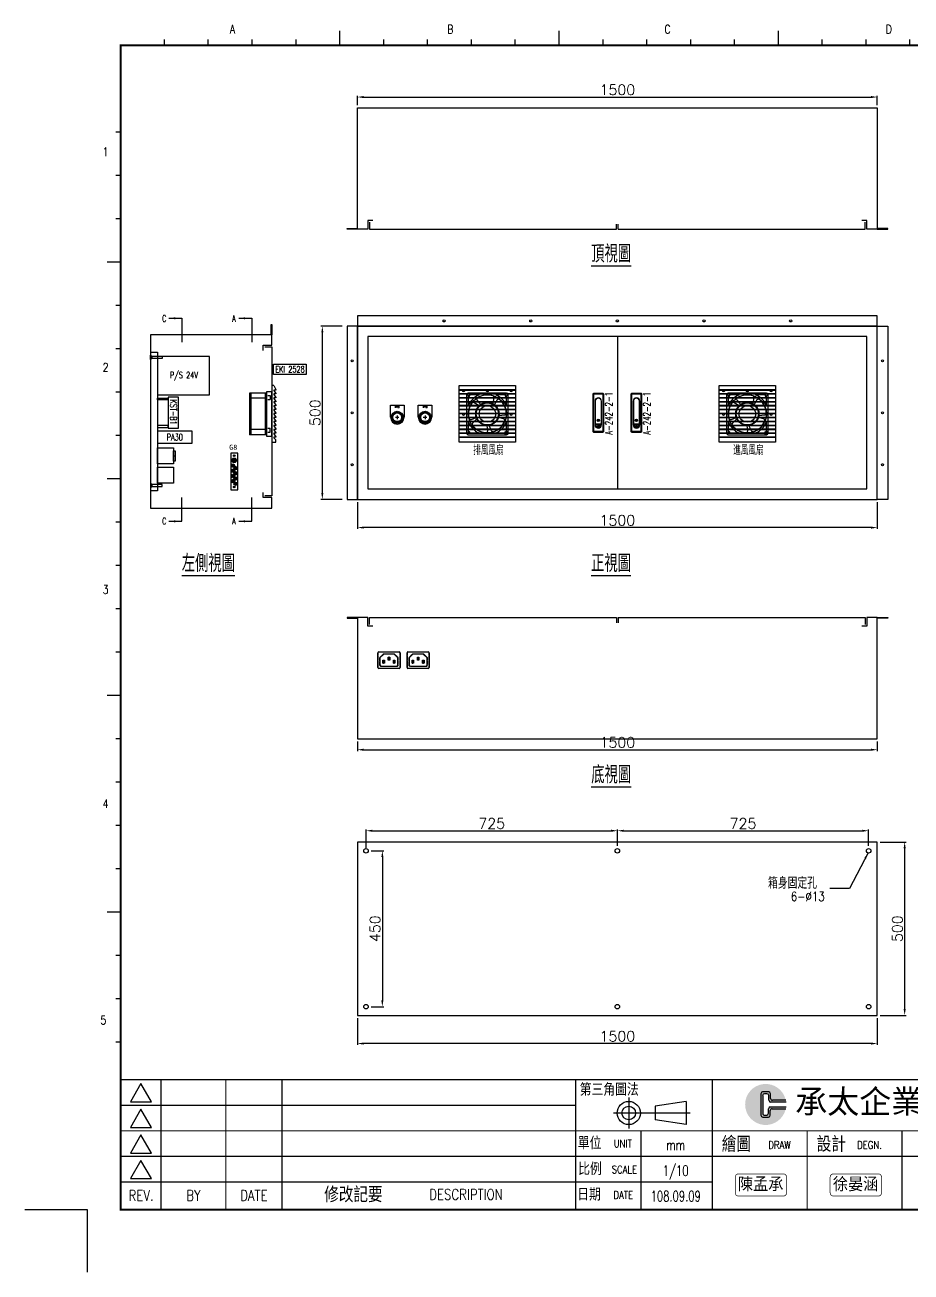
# Model space of a CAD drawing. Extents: x -276 to 10601, y -180 to 3883.
# Drawn here: x -276 to 2280, y -180 to 3419 of the extents above; entities that cross this region are included whole.
import ezdxf
from ezdxf.enums import TextEntityAlignment as Align

# ---------------------------------------------------------------- set-up
doc = ezdxf.new("R2010")
doc.units = 0
doc.header["$LTSCALE"] = 10
doc.header["$MEASUREMENT"] = 0
doc.linetypes.add('CONTINOUS', pattern=[0])
doc.linetypes.add('PHANTOM', pattern=[1.27, 0.635, -0.127, 0.127, -0.127, 0.127, -0.127])
doc.layers.get('0').update_dxf_attribs({"linetype": 'CONTINUOUS'})
doc.layers.get('Defpoints').update_dxf_attribs({"linetype": 'CONTINUOUS'})
for name, color, linetype in [('1', 2, 'CONTINUOUS'), ('2', 2, 'CONTINUOUS'), ('A', 5, 'CONTINUOUS'), ('TEXT', 2, 'CONTINUOUS'), ('中心孔', 82, 'CONTINUOUS'), ('底板開孔', 33, 'CONTINUOUS')]:
    doc.layers.add(name, color=color, linetype=linetype)
doc.styles.add('CHINA', font='ROMANC.SHX', dxfattribs={"width": 0.8, "bigfont": 'stsl.shx'})
doc.styles.add('ROMANC', font='ROMANC.SHX', dxfattribs={"width": 0.7, "bigfont": 'stsl.shx'})
doc.styles.add('ROMANS', font='kaiu.ttf')
doc.styles.add('STSL', font='simplex', dxfattribs={"bigfont": 'STSL.SHX'})
doc.dimstyles.get("Standard").update_dxf_attribs({"dimtxt": 0.18, "dimasz": 0.18, "dimexe": 0.18, "dimexo": 0.0625, "dimgap": 0.09, "dimtad": 0, "dimtih": 1, "dimtoh": 1, "dimdec": 0, "dimzin": 0, "dimdsep": 46, "dimtxsty": 'Standard', "dimcen": 0.09, "dimadec": 1, "dimazin": 0, "dimtfac": 1, "dimtdec": 0, "dimtofl": 0, "dimtmove": 0, "dimatfit": 3, "dimfxl": 0, "dimtolj": 1, "dimtzin": 0, "dimarcsym": 0})
doc.dimstyles.new('STANDARD$0', dxfattribs={"dimscale": 0, "dimtxt": 30, "dimasz": 30, "dimexe": 10, "dimexo": 20, "dimgap": 5, "dimtad": 0, "dimdec": 0, "dimzin": 0, "dimdsep": 46, "dimtxsty": 'Standard', "dimcen": 0.1, "dimadec": 0, "dimazin": 0, "dimtfac": 25.4, "dimtdec": 0, "dimtofl": 0, "dimtmove": 2, "dimatfit": 1, "dimldrblk": 'OBLIQUE', "dimfxl": 0, "dimtolj": 1, "dimtzin": 0, "dimarcsym": 0})

# ---------------------------------------------------------------- blocks, each defined once
blk = doc.blocks.new('A$C34ED37F0')
for color, points in [(40, [(1463.3, 330.6, 9.585374), (1463.3, 314.3), (1436.4, 314.3, 0.414214), (1433.6, 310.7), (1433.6, 302.4, -0.414214), (1430.1, 298.3), (1420.2, 298.3, -0.414214), (1415.4, 301.8), (1415.4, 342.1, -0.414214), (1418.9, 346.5), (1429.6, 346.5, -0.414214), (1434.1, 343), (1434.1, 333.4, 0.414214), (1437.6, 330.6)]), (252, [(1437.6, 330.6, -0.414214), (1434.1, 333.4), (1434.1, 343, 0.414214), (1429.6, 346.5), (1418.9, 346.5, 0.414214), (1415.4, 342.1), (1415.4, 301.8, 0.414214), (1420.2, 298.3), (1430.1, 298.3, 0.414214), (1433.6, 302.4), (1433.6, 310.7, -0.414214), (1436.4, 314.3), (1463.3, 314.3, 0.022423), (1463.9, 317.8), (1433.6, 317.8, 0.414214), (1430.1, 313), (1430.1, 305.4, -0.414214), (1426.6, 301.8), (1422.4, 301.8, -0.414214), (1418.9, 304.8), (1418.9, 339.5, -0.414214), (1422.4, 343), (1427.1, 343, -0.414214), (1430.6, 339.5), (1430.6, 330.6, 0.414214), (1435.7, 327.1), (1463.9, 327.1, 0.022423), (1463.3, 330.6)])]:
    blk.add_hatch(color=color).paths.add_polyline_path(points)
at = {"color": 8}
for p, q in [((605.7, 2360), (605.7, 2388.2)), ((1027.4, 2360), (1027.4, 2388.2)), ((1449.2, 2360), (1449.2, 2388.2)), ((268.3, 2360), (268.3, 2371.5)), ((352.7, 2360), (352.7, 2371.5)), ((437, 2360), (437, 2371.5)), ((521.4, 2360), (521.4, 2371.5)), ((690.1, 2360), (690.1, 2371.5)), ((774.4, 2360), (774.4, 2371.5)), ((858.8, 2360), (858.8, 2371.5)), ((943.1, 2360), (943.1, 2371.5)), ((1111.8, 2360), (1111.8, 2371.5)), ((1196.1, 2360), (1196.1, 2371.5)), ((1280.5, 2360), (1280.5, 2371.5)), ((1364.8, 2360), (1364.8, 2371.5)), ((1533.5, 2360), (1533.5, 2371.5)), ((1617.9, 2360), (1617.9, 2371.5)), ((1702.2, 2360), (1702.2, 2371.5)), ((184.8, 2193.3), (174.9, 2193.3)), ((184.8, 2109.9), (174.9, 2109.9)), ((184.8, 2026.5), (174.9, 2026.5)), ((184.8, 1943.2), (158, 1943.2)), ((184.8, 1859.8), (174.9, 1859.8)), ((184.8, 1776.4), (174.9, 1776.4)), ((184.8, 1693), (174.9, 1693)), ((184.8, 1609.7), (174.9, 1609.7)), ((184.8, 1526.3), (158, 1526.3)), ((184.8, 1442.9), (174.9, 1442.9)), ((184.8, 1359.6), (174.9, 1359.6)), ((184.8, 1276.2), (174.9, 1276.2)), ((184.8, 1192.8), (174.9, 1192.8)), ((184.8, 1109.5), (158, 1109.5)), ((184.8, 1026.1), (174.9, 1026.1)), ((184.8, 942.7), (174.9, 942.7)), ((184.8, 859.4), (174.9, 859.4)), ((184.8, 776), (174.9, 776)), ((184.8, 692.6), (158, 692.6)), ((184.8, 609.2), (174.9, 609.2)), ((184.8, 525.9), (174.9, 525.9)), ((184.8, 442.5), (174.9, 442.5))]:
    blk.add_line(p, q, dxfattribs=at)
at = {"color": 252}
for p, q in [((1415.4, 343), (1415.4, 301.8)), ((1430.6, 346.5), (1418.9, 346.5)), ((1418.9, 339.5), (1418.9, 305.4)), ((1427.1, 343), (1422.4, 343)), ((1430.6, 330.6), (1430.6, 339.5)), ((1434.1, 334.1), (1434.1, 343)), ((1430.1, 305.4), (1430.1, 314.3)), ((1433.6, 317.8), (1463.9, 317.8)), ((1463.9, 327.1), (1434.1, 327.1)), ((1437.1, 314.3), (1463.3, 314.3)), ((1463.3, 330.6), (1437.6, 330.6)), ((1418.9, 298.3), (1430.1, 298.3)), ((1422.4, 301.8), (1426.6, 301.8)), ((1433.6, 301.8), (1433.6, 310.7))]:
    blk.add_line(p, q, dxfattribs=at)
at = {"color": 6}
for p, q in [((1161.4, 335.8), (1161.4, 276.2)), ((1271.7, 328.4), (1212.4, 319.1)), ((1212.4, 319.1), (1212.4, 292.9)), ((1271.7, 328.4), (1271.7, 283.7)), ((1279.7, 306), (1132.3, 306)), ((1271.7, 283.7), (1212.4, 292.9))]:
    blk.add_line(p, q, dxfattribs=at)
at = {"color": 4}
for p, q in [((120, 120), (0, 120)), ((120, 0), (120, 120))]:
    blk.add_line(p, q, dxfattribs=at)
at = {"color": 8, "const_width": 4}
blk.add_lwpolyline([(184, 120), (3280, 120), (3280, 2360), (184, 2360)], close=True, dxfattribs=at)
at = {"color": 8, "const_width": 2.49}
for points in [[(184, 370.1), (3280, 370.1)], [(261.9, 370.1), (261.9, 120)], [(386.4, 370.1), (386.4, 120)], [(494.3, 370.1), (494.3, 120)], [(1059.2, 370.1), (1059.2, 120)], [(1321.9, 370.1), (1321.9, 120)], [(184, 320.9), (1059.2, 320.9)], [(2052.3, 271.7), (184, 271.7)], [(1184.9, 271.7), (1184.9, 120)], [(1504.5, 271.7), (1504.5, 120)], [(1687.1, 271.7), (1687.1, 120)], [(2052.3, 222.4), (184, 222.4)], [(1321.9, 173.2), (184, 173.2)]]:
    blk.add_lwpolyline(points, dxfattribs=at)
at = {"color": 8}
for points in [[(222.9, 362.5), (202.7, 327.4), (243.2, 327.4)], [(222.9, 313.3), (202.7, 278.2), (243.2, 278.2)], [(222.9, 264.1), (202.7, 229), (243.2, 229)], [(222.9, 214.8), (202.7, 179.8), (243.2, 179.8)]]:
    blk.add_lwpolyline(points, close=True, dxfattribs=at)
at = {"color": 1, "const_width": 1.3}
for points in [[(1372.6, 188.9), (1458.6, 188.9, -0.414214), (1465, 182.4), (1465, 152.7, -0.414214), (1458.6, 146.2), (1372.6, 146.2, -0.414214), (1366.1, 152.7), (1366.1, 182.4, -0.414214)], [(1555.2, 188.9), (1641.2, 188.9, -0.414214), (1647.6, 182.4), (1647.6, 152.7, -0.414214), (1641.2, 146.2), (1555.2, 146.2, -0.414214), (1548.7, 152.7), (1548.7, 182.4, -0.414214)]]:
    blk.add_lwpolyline(points, format="xyb", close=True, dxfattribs=at)
at = {"color": 6}
for radius in [22.3, 13.1]:
    blk.add_circle((1161.4, 306), radius, dxfattribs=at)
at = {"color": 252}
for centre, radius, start, end in [((1419.3, 342.6), 3.99, 96.5089, 173.4911), ((1422.4, 339.5), 3.51, 90, 180), ((1427.1, 339.5), 3.51, 0, 90), ((1430.1, 342.5), 4.06, 7.3142, 82.6858), ((1434.2, 313.6), 4.18, 98.6183, 171.3817), ((1434.9, 331.4), 4.38, 190.5053, 259.4947), ((1436.7, 311.1), 3.17, 83.4534, 186.5466), ((1437.3, 333.8), 3.18, 173.6666, 276.3334), ((1419.6, 302.5), 4.24, 189.1381, 260.8619), ((1422.1, 305.1), 3.22, 174.6294, 275.3706), ((1426.6, 305.4), 3.51, 270, 0), ((1429.8, 302.1), 3.8, 274.2466, 355.7534)]:
    blk.add_arc(centre, radius, start, end, dxfattribs=at)
at = {"color": 8, "style": 'STSL', "width": 0.80936}
for s, height, p in [('A', 16.4, (394.2, 2383)), ('B', 16.4, (812.1, 2383)), ('C', 16.4, (1230, 2383)), ('D', 16.4, (1655.5, 2383)), ('1', 16.4, (149.4, 2147.1)), ('2', 16.4, (149.4, 1732.4)), ('3', 16.4, (149.4, 1305)), ('4', 16.4, (149.4, 892.9)), ('5', 16.4, (145.2, 476.5)), ('DRAW', 14.77, (1429.8, 237.1)), ('DEGN.', 14.77, (1600.7, 237.1))]:
    blk.add_text(s, height=height, dxfattribs=at).set_placement(p)
at = {"color": 8, "style": 'STSL'}
for s, height, p in [('第三角圖法', 23.92, (1066.9, 339.1)), ('繪圖 ', 29.53, (1340.3, 231.2)), ('設計', 29.53, (1522.9, 231.2)), ('單位', 23.92, (1063.3, 236.3)), ('比例', 23.92, (1064.1, 186.5)), ('修改記要', 29.53, (575.6, 134.2)), ('日期', 23.92, (1062.2, 137.5))]:
    blk.add_text(s, height=height, dxfattribs=at).set_placement(p)
at = {"color": 5, "style": 'ROMANS'}
blk.add_text('承太企業有限公司', height=45.14, dxfattribs=at).set_placement((1481.5, 305.5))
at = {"color": 8, "style": 'STSL', "width": 0.80936}
for s, p in [('UNIT', (1149.8, 247.3)), ('SCALE', (1153, 197.3)), ('DATE', (1150.9, 148.5))]:
    blk.add_text(s, height=14.77, dxfattribs=at).set_placement(p, align=Align.MIDDLE)
at = {"color": 1, "style": 'ROMANS', "width": 0.9}
for s, p in [('陳孟承', (1371.3, 157.9)), ('徐晏涵', (1553.9, 157.9))]:
    blk.add_text(s, height=23.72, dxfattribs=at).set_placement(p)
at = {"color": 8, "style": 'STSL', "width": 0.80936}
for s, p in [('REV.', (223.5, 137.3)), ('BY', (324.1, 137.3)), ('DATE', (440.3, 137.3)), ('DESCRIPTION', (848.3, 139))]:
    blk.add_text(s, height=20.51, dxfattribs=at).set_placement(p, align=Align.CENTER)
blk = doc.blocks.new('MLIBHA1J')
at = {"ltscale": 0.5}
blk.add_line((46.2, -31.7), (63.8, -31.7), dxfattribs=at)
at = {"ltscale": 10}
for points in [[(67.5, 56.5, -0.414214), (70, 54), (70, -54, -0.414214), (67.5, -56.5), (42.5, -56.5, -0.414214), (40, -54), (40, 54, -0.414214), (42.5, 56.5)], [(43.5, -54.5, -0.414214), (42, -53), (42, 53, -0.414214), (43.5, 54.5), (66.5, 54.5, -0.414214), (68, 53), (68, -53, -0.414214), (66.5, -54.5)], [(64.5, -34.8), (64.5, 33.5, 1), (45.5, 33.5), (45.5, -34.8, 1)], [(63.8, -34.8), (63.8, 33.5, 1), (46.2, 33.5), (46.2, -34.8, 1)]]:
    blk.add_lwpolyline(points, format="xyb", close=True, dxfattribs=at)
at = {"ltscale": 0.5}
blk.add_lwpolyline([(54.4, -19.6), (55.6, -19.6), (55.6, -24.5), (54.4, -24.5)], close=True, dxfattribs=at)
at = {"ltscale": 10}
blk.add_lwpolyline([(63.5, -36.1, -0.564706), (46.5, -36.1, -3.031855)], format="xyb", dxfattribs=at)
at = {"ltscale": 0.5}
blk.add_circle((55, -22), 3.26, dxfattribs=at)
at = {"layer": 'TEXT', "style": 'ROMANC', "width": 0.7}
blk.add_text('A-242-2-1', height=21, rotation=90, dxfattribs=at).set_placement((95.5, -1.9), align=Align.CENTER)
blk.add_text('PUSH', height=4.2, dxfattribs=at).set_placement((55, -37.1), align=Align.CENTER)
blk = doc.blocks.new('*D9')
at = {"color": 3, "lineweight": -2, "ltscale": 0.5, "transparency": 16777216}
for p, q in [((683.1, 2041.9), (683.1, 1964.5)), ((2183.1, 2041.9), (2183.1, 1964.5)), ((2165.1, 1968.5), (701.1, 1968.5))]:
    blk.add_line(p, q, dxfattribs=at)
at = {"color": 3, "ltscale": 0.5, "transparency": 16777216}
for points in [[(701.1, 1971.5), (701.1, 1965.5), (683.1, 1968.5)], [(2165.1, 1971.5), (2165.1, 1965.5), (2183.1, 1968.5)]]:
    blk.add_solid(points, dxfattribs=at)
at = {"layer": 'Defpoints', "color": 0, "ltscale": 0.5, "transparency": 16777216}
for p in [(683.1, 2049.9), (2183.1, 2049.9), (683.1, 1968.5)]:
    blk.add_point(p, dxfattribs=at)
at = {"color": 3, "ltscale": 0.5, "transparency": 16777216, "insert": (1433.1, 1989.5), "char_height": 30, "attachment_point": 5, "style": 'STSL'}
blk.add_mtext('\\A1;1500', dxfattribs=at)
blk = doc.blocks.new('*D13')
at = {"color": 3, "lineweight": -2, "ltscale": 0.5, "transparency": 16777216}
for p, q in [((639.5, 2549.9), (578, 2549.9)), ((582, 2067.9), (582, 2531.9)), ((639.5, 2049.9), (578, 2049.9))]:
    blk.add_line(p, q, dxfattribs=at)
at = {"color": 3, "ltscale": 0.5, "transparency": 16777216}
for points in [[(579, 2531.9), (585, 2531.9), (582, 2549.9)], [(579, 2067.9), (585, 2067.9), (582, 2049.9)]]:
    blk.add_solid(points, dxfattribs=at)
at = {"layer": 'Defpoints', "color": 0, "ltscale": 0.5, "transparency": 16777216}
for p in [(582, 2549.9), (647.5, 2549.9), (647.5, 2049.9)]:
    blk.add_point(p, dxfattribs=at)
at = {"color": 3, "ltscale": 0.5, "transparency": 16777216, "insert": (561, 2299.9), "char_height": 30, "attachment_point": 5, "rotation": 90, "style": 'STSL'}
blk.add_mtext('\\A1;500', dxfattribs=at)
blk = doc.blocks.new('*D17')
at = {"color": 3, "lineweight": -2, "ltscale": 0.5, "transparency": 16777216}
for p, q in [((683.1, 552.8), (683.1, 475.4)), ((2183.1, 552.8), (2183.1, 475.4)), ((2165.1, 479.4), (701.1, 479.4))]:
    blk.add_line(p, q, dxfattribs=at)
at = {"color": 3, "ltscale": 0.5, "transparency": 16777216}
for points in [[(701.1, 482.4), (701.1, 476.4), (683.1, 479.4)], [(2165.1, 482.4), (2165.1, 476.4), (2183.1, 479.4)]]:
    blk.add_solid(points, dxfattribs=at)
at = {"layer": 'Defpoints', "color": 0, "ltscale": 0.5, "transparency": 16777216}
for p in [(683.1, 560.8), (2183.1, 560.8), (683.1, 479.4)]:
    blk.add_point(p, dxfattribs=at)
at = {"color": 3, "ltscale": 0.5, "transparency": 16777216, "insert": (1433.1, 500.4), "char_height": 30, "attachment_point": 5, "style": 'STSL'}
blk.add_mtext('\\A1;1500', dxfattribs=at)
blk = doc.blocks.new('*D18')
at = {"color": 3, "lineweight": -2, "ltscale": 0.5, "transparency": 16777216}
for p, q in [((2191.1, 1060.8), (2266, 1060.8)), ((2262, 1042.8), (2262, 578.8)), ((2191.1, 560.8), (2266, 560.8))]:
    blk.add_line(p, q, dxfattribs=at)
at = {"color": 3, "ltscale": 0.5, "transparency": 16777216}
for points in [[(2259, 1042.8), (2265, 1042.8), (2262, 1060.8)], [(2259, 578.8), (2265, 578.8), (2262, 560.8)]]:
    blk.add_solid(points, dxfattribs=at)
at = {"layer": 'Defpoints', "color": 0, "ltscale": 0.5, "transparency": 16777216}
for p in [(2183.1, 1060.8), (2183.1, 560.8), (2262, 560.8)]:
    blk.add_point(p, dxfattribs=at)
at = {"color": 3, "ltscale": 0.5, "transparency": 16777216, "insert": (2241, 810.8), "char_height": 30, "attachment_point": 5, "rotation": 90, "style": 'STSL'}
blk.add_mtext('\\A1;500', dxfattribs=at)
blk = doc.blocks.new('*D19')
at = {"color": 3, "lineweight": -2, "ltscale": 0.5, "transparency": 16777216}
for p, q in [((708.1, 1043.8), (708.1, 1097.6)), ((726.1, 1093.6), (1415.1, 1093.6)), ((1433.1, 1050.3), (1433.1, 1097.6))]:
    blk.add_line(p, q, dxfattribs=at)
at = {"color": 3, "ltscale": 0.5, "transparency": 16777216}
for points in [[(726.1, 1096.6), (726.1, 1090.6), (708.1, 1093.6)], [(1415.1, 1096.6), (1415.1, 1090.6), (1433.1, 1093.6)]]:
    blk.add_solid(points, dxfattribs=at)
at = {"layer": 'Defpoints', "color": 0, "ltscale": 0.5, "transparency": 16777216}
for p in [(1433.1, 1093.6), (708.1, 1035.8), (1433.1, 1042.3)]:
    blk.add_point(p, dxfattribs=at)
at = {"color": 3, "ltscale": 0.5, "transparency": 16777216, "insert": (1070.6, 1114.6), "char_height": 30, "attachment_point": 5, "style": 'STSL'}
blk.add_mtext('\\A1;725', dxfattribs=at)
blk = doc.blocks.new('*D22')
at = {"color": 3, "lineweight": -2, "ltscale": 0.5, "transparency": 16777216}
for p, q in [((722.6, 1035.8), (759.1, 1035.8)), ((755.1, 1017.8), (755.1, 603.8)), ((722.6, 585.8), (759.1, 585.8))]:
    blk.add_line(p, q, dxfattribs=at)
at = {"color": 3, "ltscale": 0.5, "transparency": 16777216}
for points in [[(752.1, 1017.8), (758.1, 1017.8), (755.1, 1035.8)], [(752.1, 603.8), (758.1, 603.8), (755.1, 585.8)]]:
    blk.add_solid(points, dxfattribs=at)
at = {"layer": 'Defpoints', "color": 0, "ltscale": 0.5, "transparency": 16777216}
for p in [(714.6, 1035.8), (714.6, 585.8), (755.1, 585.8)]:
    blk.add_point(p, dxfattribs=at)
at = {"color": 3, "ltscale": 0.5, "transparency": 16777216, "insert": (734.1, 810.8), "char_height": 30, "attachment_point": 5, "rotation": 90, "style": 'STSL'}
blk.add_mtext('\\A1;450', dxfattribs=at)
blk = doc.blocks.new('A-螺絲孔-0M')
at = {"layer": '中心孔', "linetype": 'CONTINOUS', "ltscale": 10}
for p, q in [((-2.5, 0), (2.5, 0)), ((0, 2.5), (0, -2.5))]:
    blk.add_line(p, q, dxfattribs=at)
at = {"layer": '底板開孔', "linetype": 'CONTINOUS', "ltscale": 10}
blk.add_circle((0, 0), 1.85, dxfattribs=at)
blk = doc.blocks.new('MLIBTBF')
for p, q in [((-0.4, 0), (0.4, 0)), ((0, 0.4), (0, -0.4))]:
    blk.add_line(p, q)
at = {"layer": '2', "ltscale": 10}
for p, q in [((10, 54.4), (-10, 54.4)), ((-10, 54.4), (-10, -51)), ((10, -51), (10, 54.4)), ((-10, -25.7), (-10, -39.7)), ((-10, -51), (10, -51))]:
    blk.add_line(p, q, dxfattribs=at)
for points in [[(0.5, 32.9, -0.414214), (1, 33.4), (5, 33.4), (5, 34.7), (1, 34.7, -0.414214), (0.5, 35.2), (0.5, 37.3), (-0.8, 37.3), (-0.8, 35.2, -0.414214), (-1.4, 34.7), (-5.4, 34.7), (-5.4, 33.4), (-1.4, 33.4, -0.414214), (-0.8, 32.9), (-0.8, 30.8), (0.5, 30.8), (0.5, 32.9)], [(-3.5, 17.9, -0.414214), (-3.1, 18.3), (0, 18.3), (0, 19.3), (-3.1, 19.3, -0.414214), (-3.5, 19.7), (-3.5, 21.3), (-4.5, 21.3), (-4.5, 19.7, -0.414214), (-4.9, 19.3), (-8, 19.3), (-8, 18.3), (-4.9, 18.3, -0.414214), (-4.5, 17.9), (-4.5, 16.3), (-3.5, 16.3), (-3.5, 17.9)], [(-3.5, 2.9, -0.414214), (-3.1, 3.3), (0, 3.3), (0, 4.3), (-3.1, 4.3, -0.414214), (-3.5, 4.7), (-3.5, 6.3), (-4.5, 6.3), (-4.5, 4.7, -0.414214), (-4.9, 4.3), (-8, 4.3), (-8, 3.3), (-4.9, 3.3, -0.414214), (-4.5, 2.9), (-4.5, 1.3), (-3.5, 1.3), (-3.5, 2.9)], [(4.5, 10.4, -0.414214), (4.9, 10.8), (8, 10.8), (8, 11.8), (4.9, 11.8, -0.414214), (4.5, 12.2), (4.5, 13.8), (3.5, 13.8), (3.5, 12.2, -0.414214), (3.1, 11.8), (0, 11.8), (0, 10.8), (3.1, 10.8, -0.414214), (3.5, 10.4), (3.5, 8.8), (4.5, 8.8), (4.5, 10.4)], [(-3.5, -12.1, -0.414214), (-3.1, -11.7), (0, -11.7), (0, -10.7), (-3.1, -10.7, -0.414214), (-3.5, -10.3), (-3.5, -8.7), (-4.5, -8.7), (-4.5, -10.3, -0.414214), (-4.9, -10.7), (-8, -10.7), (-8, -11.7), (-4.9, -11.7, -0.414214), (-4.5, -12.1), (-4.5, -13.7), (-3.5, -13.7), (-3.5, -12.1)], [(-3.5, -27.1, -0.414214), (-3.1, -26.7), (0, -26.7), (0, -25.7), (-3.1, -25.7, -0.414214), (-3.5, -25.3), (-3.5, -23.7), (-4.5, -23.7), (-4.5, -25.3, -0.414214), (-4.9, -25.7), (-8, -25.7), (-8, -26.7), (-4.9, -26.7, -0.414214), (-4.5, -27.1), (-4.5, -28.7), (-3.5, -28.7), (-3.5, -27.1)], [(4.5, -4.6, -0.414214), (4.9, -4.2), (8, -4.2), (8, -3.2), (4.9, -3.2, -0.414214), (4.5, -2.8), (4.5, -1.2), (3.5, -1.2), (3.5, -2.8, -0.414214), (3.1, -3.2), (0, -3.2), (0, -4.2), (3.1, -4.2, -0.414214), (3.5, -4.6), (3.5, -6.2), (4.5, -6.2), (4.5, -4.6)], [(4.5, -19.6, -0.414214), (4.9, -19.2), (8, -19.2), (8, -18.2), (4.9, -18.2, -0.414214), (4.5, -17.8), (4.5, -16.2), (3.5, -16.2), (3.5, -17.8, -0.414214), (3.1, -18.2), (0, -18.2), (0, -19.2), (3.1, -19.2, -0.414214), (3.5, -19.6), (3.5, -21.2), (4.5, -21.2), (4.5, -19.6)], [(4.5, -34.6, -0.414214), (4.9, -34.2), (8, -34.2), (8, -33.2), (4.9, -33.2, -0.414214), (4.5, -32.8), (4.5, -31.2), (3.5, -31.2), (3.5, -32.8, -0.414214), (3.1, -33.2), (0, -33.2), (0, -34.2), (3.1, -34.2, -0.414214), (3.5, -34.6), (3.5, -36.2), (4.5, -36.2), (4.5, -34.6)]]:
    blk.add_lwpolyline(points, format="xyb", dxfattribs=at)
for centre, radius in [((-0.2, 34), 6.5), ((-0.2, 34), 5.65), ((0, 47.4), 2.5), ((-4, 18.8), 5), ((-4, 3.8), 5), ((-4, 18.8), 4.35), ((-4, 3.8), 4.35), ((4, 11.3), 5), ((4, -3.7), 5), ((4, 11.3), 4.35), ((4, -3.7), 4.35), ((-4, -11.2), 5), ((-4, -26.2), 5), ((-4, -11.2), 4.35), ((-4, -26.2), 4.35), ((4, -18.7), 5), ((4, -33.7), 5), ((4, -18.7), 4.35), ((4, -33.7), 4.35), ((0, -43), 2.5)]:
    blk.add_circle(centre, radius, dxfattribs=at)
for p in [(0, 47.4), (0, -43)]:
    blk.add_blockref('A-螺絲孔-0M', p, dxfattribs=at)
at = {"layer": 'A', "color": 2}
blk.add_text('G8', height=15, dxfattribs=at).set_placement((-14.7, 64.3))
blk = doc.blocks.new('A$C0FFD5736')
for p, q in [((0, 151.6), (163, 151.6)), ((0, 150.4), (163, 150.4)), ((0, 140.2), (163, 140.2)), ((0, 139.1), (163, 139.1)), ((0, 128.9), (163, 128.9)), ((0, 127.7), (163, 127.7)), ((0, 117.5), (163, 117.5)), ((0, 116.4), (163, 116.4)), ((0, 106.2), (163, 106.2)), ((0, 105), (163, 105)), ((0, 94.8), (163, 94.8)), ((0, 93.7), (163, 93.7)), ((0, 83.5), (163, 83.5)), ((0, 82.3), (163, 82.3)), ((0, 72.1), (163, 72.1)), ((0, 71), (163, 71)), ((0, 60.8), (163, 60.8)), ((0, 59.6), (163, 59.6)), ((0, 49.4), (163, 49.4)), ((0, 48.3), (163, 48.3)), ((0, 38.1), (163, 38.1)), ((0, 36.9), (163, 36.9)), ((0, 26.7), (163, 26.7)), ((0, 25.6), (163, 25.6)), ((0, 15.4), (163, 15.4)), ((0, 14.2), (163, 14.2))]:
    blk.add_line(p, q)
blk.add_lwpolyline([(0, 163), (163, 163), (163, 0), (0, 0)], close=True)
for centre in [(13, 150.4), (81.5, 150.4), (150, 150.4), (13, 82.3), (150, 82.3)]:
    blk.add_arc(centre, 4.15, 180, 0)
blk = doc.blocks.new('MLIBFN1J')
for p, q in [((55, 0), (-55, 0)), ((-60, -5), (-60, -115)), ((-55, -10), (-55, -36)), ((-24, -5), (-50, -5)), ((-38.4, -27.5), (-23.3, -35.9)), ((-29.6, -21.1), (-19.4, -32.6)), ((19, -13.5), (15.8, -30.4)), ((27.8, -19.8), (20.1, -33.1)), ((50, -5), (24, -5)), ((55, -36), (55, -10)), ((60, -115), (60, -5)), ((-46.1, -76.2), (-32, -70)), ((46.8, -74), (31.8, -70.8)), ((50.1, -63.7), (33.1, -65.8)), ((-55, -84), (-55, -110)), ((-42.7, -86.4), (-30.2, -74.7)), ((1.1, -108.9), (-0.4, -93.6)), ((11.9, -108.8), (4.7, -93.2)), ((55, -115), (55, -84)), ((-55, -120), (55, -120)), ((-50, -115), (-24, -115)), ((0, -115), (55, -115))]:
    blk.add_line(p, q)
for centre, radius in [((-55, -5), 2.5), ((0, -60), 55), ((0, -60), 33.6), ((0, -60), 31.9), ((55, -5), 2.5), ((0, -60), 23.7), ((-55, -115), 2.5), ((55, -115), 5), ((55, -115), 2.5)]:
    blk.add_circle(centre, radius)
for centre, radius, start, end in [((-55, -5), 5, 90, 180), ((55, -5), 5, 0, 90), ((55, -5), 5, 0, 90), ((-55, -5), 5, 90, 180), ((-55, -5), 5, 270, 0), ((0, -60), 60, 113.5565, 156.4435), ((0, -60), 54.5, 145.4328, 193.5383), ((-40.8, -31.9), 5, 61.0342, 145.4328), ((-25.9, -17.8), 5, 121.5383, 221.7317), ((0, -60), 54.5, 73.4328, 121.5383), ((14.1, -12.5), 5, 349.0342, 73.4328), ((0, -60), 60, 23.5565, 66.4435), ((32.1, -22.3), 5, 49.5383, 149.7317), ((0, -60), 54.5, 1.4328, 49.5383), ((55, -5), 5, 180, 270), ((49.5, -58.8), 5, 277.0342, 1.4328), ((0, -60), 60, 203.5565, 246.4435), ((-48.1, -71.6), 5, 193.5383, 293.7317), ((-39.3, -90.1), 5, 133.0342, 217.4328), ((0, -60), 54.5, 217.4328, 265.5383), ((0, -60), 54.5, 289.4328, 337.5383), ((0, -60), 60, 293.5565, 336.4435), ((45.8, -78.9), 5, 337.5383, 77.7317), ((-55, -115), 5, 180, 270), ((-55, -115), 5, 180, 270), ((-55, -115), 5, 0, 90), ((-3.9, -109.4), 5, 265.5383, 5.7317), ((16.5, -106.7), 5, 205.0342, 289.4328), ((55, -115), 5, 270, 0)]:
    blk.add_arc(centre, radius, start, end)
blk = doc.blocks.new('*D34')
at = {"color": 3, "lineweight": -2, "ltscale": 0.5, "transparency": 16777216}
for p, q in [((1433.1, 1050.3), (1433.1, 1097.6)), ((1451.1, 1093.6), (2140.1, 1093.6)), ((2158.1, 1050.3), (2158.1, 1097.6))]:
    blk.add_line(p, q, dxfattribs=at)
at = {"color": 3, "ltscale": 0.5, "transparency": 16777216}
for points in [[(1451.1, 1096.6), (1451.1, 1090.6), (1433.1, 1093.6)], [(2140.1, 1096.6), (2140.1, 1090.6), (2158.1, 1093.6)]]:
    blk.add_solid(points, dxfattribs=at)
at = {"layer": 'Defpoints', "color": 0, "ltscale": 0.5, "transparency": 16777216}
for p in [(2158.1, 1093.6), (1433.1, 1042.3), (2158.1, 1042.3)]:
    blk.add_point(p, dxfattribs=at)
at = {"color": 3, "ltscale": 0.5, "transparency": 16777216, "insert": (1795.6, 1114.6), "char_height": 30, "attachment_point": 5, "style": 'STSL'}
blk.add_mtext('\\A1;725', dxfattribs=at)
blk = doc.blocks.new('A$C0FB52170')
at = {"color": 7, "linetype": 'Continuous', "lineweight": 25}
for p, q in [((0, 2.7), (0, 45.5)), ((2.7, 48.2), (61.3, 48.2)), ((17, 41.5), (6.1, 30.8)), ((16.6, 42.6), (17, 41.5)), ((47, 41.5), (17, 41.5)), ((47.4, 42.6), (47, 41.5)), ((57.9, 30.8), (47, 41.5)), ((64, 45.5), (64, 2.7)), ((5, 31.3), (6.1, 30.8)), ((6.1, 30.8), (6.1, 11)), ((10.3, 6.7), (53.7, 6.7)), ((14.6, 15.9), (14.6, 24.4)), ((14.6, 24.4), (15.9, 23.1)), ((14.6, 24.4), (18.9, 24.4)), ((14.6, 15.9), (15.9, 17.2)), ((18.9, 15.9), (14.6, 15.9)), ((15.9, 23.1), (15.9, 17.2)), ((17.6, 23.1), (15.9, 23.1)), ((15.9, 17.2), (17.6, 17.2)), ((17.6, 23.1), (18.9, 24.4)), ((17.6, 17.2), (17.6, 23.1)), ((17.6, 17.2), (18.9, 15.9)), ((18.9, 24.4), (18.9, 15.9)), ((29.9, 24.4), (29.9, 33)), ((31.2, 31.6), (29.9, 33)), ((29.9, 33), (34.1, 33)), ((31.2, 25.8), (29.9, 24.4)), ((34.1, 24.4), (29.9, 24.4)), ((31.2, 31.6), (31.2, 25.8)), ((32.8, 31.6), (31.2, 31.6)), ((31.2, 25.8), (32.8, 25.8)), ((34.1, 33), (32.8, 31.6)), ((32.8, 25.8), (32.8, 31.6)), ((34.1, 24.4), (32.8, 25.8)), ((34.1, 33), (34.1, 24.4)), ((45.1, 15.9), (45.1, 24.4)), ((45.1, 24.4), (46.4, 23.1)), ((45.1, 24.4), (49.4, 24.4)), ((45.1, 15.9), (46.4, 17.2)), ((49.4, 15.9), (45.1, 15.9)), ((46.4, 23.1), (46.4, 17.2)), ((48.1, 23.1), (46.4, 23.1)), ((46.4, 17.2), (48.1, 17.2)), ((48.1, 23.1), (49.4, 24.4)), ((48.1, 17.2), (48.1, 23.1)), ((48.1, 17.2), (49.4, 15.9)), ((49.4, 24.4), (49.4, 15.9)), ((57.9, 30.8), (59, 31.3)), ((57.9, 11), (57.9, 30.8)), ((61.3, 0), (2.7, 0))]:
    blk.add_line(p, q, dxfattribs=at)
at = {"color": 8, "linetype": 'PHANTOM', "lineweight": 18}
for p, q in [((0, 45.5), (1.1, 45.5)), ((1.1, 45.5), (1.1, 2.7)), ((2.7, 48.2), (2.7, 47.1)), ((61.3, 47.1), (2.7, 47.1)), ((5, 31.3), (16.6, 42.6)), ((16.6, 42.6), (47.4, 42.6)), ((47.4, 42.6), (59, 31.3)), ((61.3, 47.1), (61.3, 48.2)), ((62.9, 2.7), (62.9, 45.5)), ((62.9, 45.5), (64, 45.5)), ((0, 2.7), (1.1, 2.7)), ((2.7, 0), (2.7, 1.1)), ((2.7, 1.1), (61.3, 1.1)), ((5, 11), (5, 31.3)), ((5, 11), (6.1, 11)), ((10.3, 6.7), (10.3, 5.7)), ((53.7, 5.7), (10.3, 5.7)), ((53.7, 6.7), (53.7, 5.7)), ((57.9, 11), (59, 11)), ((59, 31.3), (59, 11)), ((61.3, 1.1), (61.3, 0)), ((62.9, 2.7), (64, 2.7))]:
    blk.add_line(p, q, dxfattribs=at)
at = {"ltscale": 0.5}
for p, q in [((14.6, 15.9), (16.7, 15.9)), ((14.6, 15.9), (16.7, 15.9)), ((45.1, 15.9), (47.2, 15.9))]:
    blk.add_line(p, q, dxfattribs=at)
at = {"color": 7, "linetype": 'Continuous', "lineweight": 25}
for centre, radius, start, end in [((2.7, 45.5), 2.67, 90, 180), ((61.3, 45.5), 2.67, 0, 90), ((2.7, 2.7), 2.67, 180, 270), ((10.3, 11), 4.27, 180, 270), ((53.7, 11), 4.27, 270, 0), ((61.3, 2.7), 2.67, 270, 0)]:
    blk.add_arc(centre, radius, start, end, dxfattribs=at)
at = {"color": 8, "linetype": 'PHANTOM', "lineweight": 18}
for centre, radius, start, end in [((2.7, 45.5), 1.6, 90, 180), ((61.3, 45.5), 1.6, 0, 90), ((2.7, 2.7), 1.6, 180, 270), ((10.3, 11), 5.33, 180, 270), ((53.7, 11), 5.33, 270, 0), ((61.3, 2.7), 1.6, 270, 0)]:
    blk.add_arc(centre, radius, start, end, dxfattribs=at)
blk = doc.blocks.new('A$C16D64F3C')
for p, q in [((6, 163), (0, 151.6)), ((0, 151.6), (0, 150.4)), ((0, 150.4), (6, 150.4)), ((6, 149), (0, 140.2)), ((6, 150.4), (6, 149)), ((0, 140.2), (0, 139.1)), ((0, 139.1), (6, 139.1)), ((6, 137.6), (0, 128.9)), ((0, 128.9), (0, 127.7)), ((0, 127.7), (6, 127.7)), ((6, 126.3), (0, 117.5)), ((0, 117.5), (0, 116.4)), ((0, 116.4), (6, 116.4)), ((6, 114.9), (0, 106.2)), ((6, 139.1), (6, 137.6)), ((6, 127.7), (6, 126.3)), ((6, 116.4), (6, 114.9)), ((23.4, 134.4), (16.7, 134.4)), ((16.7, 134.4), (16.7, 123.1)), ((23.4, 123.1), (16.7, 123.1)), ((0, 106.2), (0, 105)), ((0, 105), (6, 105)), ((6, 103.6), (0, 94.8)), ((0, 94.8), (0, 93.7)), ((0, 93.7), (6, 93.7)), ((6, 92.2), (0, 83.5)), ((0, 83.5), (0, 82.3)), ((0, 82.3), (6, 82.3)), ((6, 80.9), (0, 72.1)), ((0, 72.1), (0, 71)), ((6, 105), (6, 103.6)), ((6, 93.7), (6, 92.2)), ((6, 82.3), (6, 80.9)), ((0, 71), (6, 71)), ((6, 69.5), (0, 60.8)), ((0, 60.8), (0, 59.6)), ((0, 59.6), (6, 59.6)), ((6, 58.2), (0, 49.4)), ((0, 49.4), (0, 48.3)), ((0, 48.3), (6, 48.3)), ((6, 46.8), (0, 38.1)), ((0, 38.1), (0, 36.9)), ((0, 36.9), (6, 36.9)), ((6, 71), (6, 69.5)), ((6, 59.6), (6, 58.2)), ((6, 48.3), (6, 46.8)), ((6, 36.9), (6, 35.5)), ((23.4, 39.9), (16.7, 39.9)), ((16.7, 28.6), (16.7, 39.9)), ((6, 35.5), (0, 26.7)), ((0, 26.7), (0, 25.6)), ((0, 25.6), (6, 25.6)), ((6, 24.1), (0, 15.4)), ((0, 15.4), (0, 14.2)), ((0, 14.2), (6, 14.2)), ((6, 12.8), (0, 6.9)), ((6, 25.6), (6, 24.1)), ((6, 14.2), (6, 12.8)), ((23.4, 28.6), (16.7, 28.6))]:
    blk.add_line(p, q)
blk.add_lwpolyline([(6, 163), (12, 163), (12, 0), (0, 0), (0, 6.9)])
blk.add_lwpolyline([(12, 145.5), (27, 145.5), (27, 17.5), (12, 17.5)], close=True)
blk = doc.blocks.new('FAN120-D')
at = {"layer": 'A'}
for p, q in [((-49, 60), (0, 60)), ((-49, 60), (-49, -60)), ((-45, 60), (-45, -60)), ((-45, 45), (-4, 45)), ((-4, 60), (-4, -60)), ((0, 60), (0, -60)), ((-49, -60), (0, -60)), ((-45, -45), (-4, -45))]:
    blk.add_line(p, q, dxfattribs=at)
blk = doc.blocks.new('五金另料-4L')
at = {"layer": '1', "linetype": 'Continuous', "ltscale": 5}
for p, q in [((0, 6), (-4, 3)), ((-4, 3), (-4, -3)), ((0, -6), (0, 6)), ((-4, -3), (0, -6))]:
    blk.add_line(p, q, dxfattribs=at)
blk.add_lwpolyline([(-34, -3), (-4, -3), (-4, 3), (-34, 3)], close=True, dxfattribs=at)
blk = doc.blocks.new('A$C20523E7E')
at = {"ltscale": 0.5}
blk.add_lwpolyline([(0, 0), (150, 0), (150, 110), (0, 110)], close=True, dxfattribs=at)
at = {"layer": 'TEXT', "style": 'CHINA', "width": 0.6}
blk.add_text('P/S 24V', height=18.73, dxfattribs=at).set_placement((76.6, 47.4), align=Align.CENTER)
blk = doc.blocks.new('*D79')
at = {"color": 3, "lineweight": -2, "ltscale": 0.5, "transparency": 16777216}
for p, q in [((683.1, 3187.6), (683.1, 3215)), ((701.1, 3211), (2165.1, 3211)), ((2183.1, 3187.6), (2183.1, 3215))]:
    blk.add_line(p, q, dxfattribs=at)
at = {"color": 3, "ltscale": 0.5, "transparency": 16777216}
for points in [[(701.1, 3214), (701.1, 3208), (683.1, 3211)], [(2165.1, 3214), (2165.1, 3208), (2183.1, 3211)]]:
    blk.add_solid(points, dxfattribs=at)
at = {"layer": 'Defpoints', "color": 0, "ltscale": 0.5, "transparency": 16777216}
for p in [(2183.1, 3211), (683.1, 3179.6), (2183.1, 3179.6)]:
    blk.add_point(p, dxfattribs=at)
at = {"color": 3, "ltscale": 0.5, "transparency": 16777216, "insert": (1433.1, 3232), "char_height": 30, "attachment_point": 5, "style": 'STSL'}
blk.add_mtext('\\A1;1500', dxfattribs=at)
blk = doc.blocks.new('_OBLIQUE')
at = {"color": 0, "linetype": 'ByBlock'}
blk.add_line((-0.5, -0.5), (0.5, 0.5), dxfattribs=at)
blk = doc.blocks.new('MLIBC11N')
for p, q in [((-19.5, 0), (-19.5, 35.5)), ((-19.5, 35.5), (19.5, 35.5)), ((19.5, 35.5), (19.5, 0))]:
    blk.add_line(p, q)
at = {"color": 3, "ltscale": 0.5}
for p, q in [((-4.9, 0), (4.9, 0)), ((0, 4.9), (0, -4.9))]:
    blk.add_line(p, q, dxfattribs=at)
for radius in [17.5, 15, 12.5]:
    blk.add_circle((0, 0), radius)
blk.add_arc((0, 0), 19.5, 180, 0)
at = {"style": 'ROMANC', "width": 0.7}
blk.add_text('IPB', height=7.29, dxfattribs=at).set_placement((-0.1, 27.1), align=Align.CENTER)
blk = doc.blocks.new('*D81')
at = {"color": 3, "lineweight": -2, "ltscale": 0.5, "transparency": 16777216}
for p, q in [((683.1, 1350.8), (683.1, 1323.4)), ((2183.1, 1350.8), (2183.1, 1323.4)), ((701.1, 1327.4), (2165.1, 1327.4))]:
    blk.add_line(p, q, dxfattribs=at)
at = {"color": 3, "ltscale": 0.5, "transparency": 16777216}
for points in [[(701.1, 1330.4), (701.1, 1324.4), (683.1, 1327.4)], [(2165.1, 1330.4), (2165.1, 1324.4), (2183.1, 1327.4)]]:
    blk.add_solid(points, dxfattribs=at)
at = {"layer": 'Defpoints', "color": 0, "ltscale": 0.5, "transparency": 16777216}
for p in [(683.1, 1358.8), (2183.1, 1358.8), (2183.1, 1327.4)]:
    blk.add_point(p, dxfattribs=at)
at = {"color": 3, "ltscale": 0.5, "transparency": 16777216, "insert": (1433.1, 1348.4), "char_height": 30, "attachment_point": 5, "style": 'STSL'}
blk.add_mtext('\\A1;1500', dxfattribs=at)
blk = doc.blocks.new('A$C5D0B725F')
at = {"ltscale": 0.5}
blk.add_lwpolyline([(100, 0), (100, 35), (0, 35), (0, 0)], close=True, dxfattribs=at)
at = {"layer": 'TEXT', "style": 'CHINA', "width": 0.6}
blk.add_text('PA30', height=18.73, dxfattribs=at).set_placement((50.1, 8.5), align=Align.CENTER)

msp = doc.modelspace()

# ---------------------------------------------------------------- linework, layer by layer
at = {"ltscale": 0.5}
for p, q in [((1430.63, 2829.61), (1430.63, 2844.61)), ((1435.63, 2829.61), (1435.63, 2844.61)), ((1433.13, 2519.91), (1433.13, 2079.91)), ((157.53, 2174.98), (152.51, 2174.98)), ((1430.63, 1708.82), (1430.63, 1693.82)), ((1435.63, 1708.82), (1435.63, 1693.82))]:
    msp.add_line(p, q, dxfattribs=at)
for points in [[(728.13, 2854.61), (713.13, 2854.61), (713.13, 2829.61), (683.13, 2829.61), (683.13, 3179.61), (2183.13, 3179.61), (2183.13, 2829.61), (2153.13, 2829.61), (2153.13, 2854.61), (2138.13, 2854.61)], [(718.13, 2849.61), (718.13, 2829.61), (1430.63, 2829.61)], [(1435.63, 2829.61), (2148.13, 2829.61), (2148.13, 2849.61)], [(411.11, 2479.91), (411.11, 2494.91), (436.11, 2494.91), (436.11, 2524.91), (86.11, 2524.91), (86.11, 2024.91), (436.11, 2024.91), (436.11, 2054.91), (411.11, 2054.91), (411.11, 2069.91)], [(416.11, 2489.91), (436.11, 2489.91), (436.11, 2059.91), (416.11, 2059.91)], [(86.11, 2474.91), (106.11, 2474.91), (106.11, 2074.91), (86.11, 2074.91)], [(728.13, 1683.82), (713.13, 1683.82), (713.13, 1708.82), (683.13, 1708.82), (683.13, 1358.82), (2183.13, 1358.82), (2183.13, 1708.82), (2153.13, 1708.82), (2153.13, 1683.82), (2138.13, 1683.82)], [(718.13, 1688.82), (718.13, 1708.82), (1430.63, 1708.82)], [(1435.63, 1708.82), (2148.13, 1708.82), (2148.13, 1688.82)]]:
    msp.add_lwpolyline(points, dxfattribs=at)
at = {"color": 1, "ltscale": 0.5}
for points in [[(653.13, 2829.61), (653.13, 2831.61), (683.13, 2831.61), (683.13, 2829.61)], [(2213.13, 2829.61), (2213.13, 2831.61), (2183.13, 2831.61), (2183.13, 2829.61)], [(683.13, 2549.91), (2183.13, 2549.91), (2183.13, 2579.91), (683.13, 2579.91)], [(434.11, 2554.91), (436.11, 2554.91), (436.11, 2524.91), (434.11, 2524.91)], [(653.13, 2049.91), (683.13, 2049.91), (683.13, 2549.91), (653.13, 2549.91)], [(2213.13, 2049.91), (2183.13, 2049.91), (2183.13, 2549.91), (2213.13, 2549.91)], [(653.13, 1708.82), (653.13, 1706.82), (683.13, 1706.82), (683.13, 1708.82)], [(2213.13, 1708.82), (2213.13, 1706.82), (2183.13, 1706.82), (2183.13, 1708.82)]]:
    msp.add_lwpolyline(points, close=True, dxfattribs=at)
at = {"ltscale": 0.5}
for points in [[(683.13, 2049.91), (2183.13, 2049.91), (2183.13, 2549.91), (683.13, 2549.91)], [(713.13, 2079.91), (2153.13, 2079.91), (2153.13, 2519.91), (713.13, 2519.91)], [(440.77, 2410.61), (440.77, 2440.61), (535.77, 2440.61), (535.77, 2410.61)], [(106.11, 2342.36), (137.43, 2342.36), (137.43, 2337.1), (106.11, 2337.1)], [(137.43, 2254.98), (167.43, 2254.98), (167.43, 2344.98), (137.43, 2344.98)], [(106.11, 2257.61), (137.43, 2257.61), (137.43, 2262.87), (106.11, 2262.87)], [(106.11, 2198.81), (152.51, 2198.81), (152.51, 2152.87), (106.11, 2152.87)], [(152.51, 2189.96), (157.53, 2189.96), (157.53, 2160.01), (152.51, 2160.01)], [(106.11, 2142.59), (152.51, 2142.59), (152.51, 2096.65), (106.11, 2096.65)], [(683.13, 560.82), (2183.13, 560.82), (2183.13, 1060.82), (683.13, 1060.82)]]:
    msp.add_lwpolyline(points, close=True, dxfattribs=at)
for centre, radius in [((933.13, 2564.91), 3), ((1183.13, 2564.91), 3), ((1433.13, 2564.91), 3), ((1683.13, 2564.91), 3), ((1933.13, 2564.91), 3), ((668.13, 2449.91), 3), ((2198.13, 2449.91), 3), ((668.13, 2299.91), 3), ((2198.13, 2299.91), 3), ((668.13, 2149.91), 3), ((2198.13, 2149.91), 3), ((708.13, 1035.82), 6.5), ((1433.13, 1035.82), 6.5), ((2158.13, 1035.82), 6.5), ((708.13, 585.82), 6.5), ((1433.13, 585.82), 6.5), ((2158.13, 585.82), 6.5)]:
    msp.add_circle(centre, radius, dxfattribs=at)

# ---------------------------------------------------------------- block references
at = {"ltscale": 0.5, "xscale": 1.5, "yscale": 1.5, "zscale": 1.5}
msp.add_blockref('A$C34ED37F0', (-276, -180), dxfattribs=at)
at = {"ltscale": 0.5, "xscale": -1}
for name, p in [('五金另料-4L', (86.11, 2459.91)), ('A$C16D64F3C', (448.11, 2215.16))]:
    msp.add_blockref(name, p, dxfattribs=at)
at = {"ltscale": 0.5}
for name, p in [('A$C20523E7E', (106.11, 2351.94)), ('MLIBFN1J', (1058.13, 2356.66)), ('MLIBHA1J', (1323.13, 2299.91)), ('MLIBHA1J', (1433.13, 2299.91)), ('MLIBFN1J', (1808.13, 2356.66)), ('MLIBC11N', (798.22, 2286.74)), ('MLIBC11N', (878.22, 2286.74)), ('A$C5D0B725F', (106.11, 2211.69)), ('MLIBTBF', (327.83, 2128.71)), ('A$C0FB52170', (742.18, 1561.67)), ('A$C0FB52170', (826.3, 1561.67))]:
    msp.add_blockref(name, p, dxfattribs=at)
for p in [(976.63, 2215.16), (1726.63, 2215.16)]:
    msp.add_blockref('A$C0FFD5736', p)
at = {"ltscale": 0.5, "rotation": 180}
msp.add_blockref('五金另料-4L', (86.11, 2089.91), dxfattribs=at)
at = {"layer": '1', "xscale": -1}
msp.add_blockref('FAN120-D', (372.11, 2296.66), dxfattribs=at)

# ---------------------------------------------------------------- texts
at = {"style": 'CHINA', "width": 0.8}
for s, p in [('%%U頂視圖', (1357.8, 2733.63)), ('%%U左側視圖', (176.63, 1840.49)), ('%%U正視圖', (1357.47, 1840.51)), ('%%U底視圖', (1357.8, 1230.18))]:
    msp.add_text(s, height=50.351, dxfattribs=at).set_placement(p)
at = {"color": 2, "style": 'CHINA', "width": 0.8}
for s, height, p in [('箱身固定孔', 33.6, (1867.9, 926.23)), ('6-%%C13', 26.88, (1933.57, 890.68))]:
    msp.add_text(s, height=height, dxfattribs=at).set_placement(p)
at = {"color": 2, "style": 'ROMANC', "width": 0.7}
for s, p in [('mm', (1601.45, 171.43)), ('1/10', (1601.45, 97.6)), ('108.09.09', (1601.45, 23.76))]:
    msp.add_text(s, height=30.24, dxfattribs=at).set_placement(p, align=Align.CENTER)
at = {"layer": 'TEXT', "style": 'CHINA', "width": 0.6}
for s, height, p in [('C', 18.73, (125.81, 2562.42)), ('A', 18.73, (327.03, 2562.42)), ('EKI 2528', 18.728, (488.59, 2415.93)), ('排風風扇', 28.092, (1061.06, 2178.1)), ('進風風扇', 28.092, (1811.06, 2178.1)), ('C', 18.73, (125.81, 1977.95)), ('A', 18.73, (327.03, 1977.95))]:
    msp.add_text(s, height=height, dxfattribs=at).set_placement(p, align=Align.CENTER)
msp.add_text('KST-B1', height=18.728, rotation=270, dxfattribs=at).set_placement((143.42, 2302.07), align=Align.CENTER)

# ---------------------------------------------------------------- dimensions: what is measured, and where the dimension line sits
at = {"ltscale": 0.5}
for base, p1, p2, dimstyle, override, picture, middle in [((2183.13, 3211), (683.13, 3179.61), (2183.13, 3179.61), 'STANDARD$0', {"dimscale": 2, "dimtxt": 15, "dimasz": 9, "dimexe": 2, "dimexo": 4, "dimgap": 3, "dimtad": 1, "dimdec": 1, "dimzin": 8, "dimtxsty": 'STSL', "dimcen": 0, "dimclrd": 3, "dimclre": 3, "dimclrt": 3, "dimtdec": 1, "dimtix": 1, "dimfxl": 1.5}, '*D79', (1433.13, 3232)), ((683.13, 1968.53), (2183.13, 2049.91), (683.13, 2049.91), 'Standard', {"dimscale": 2, "dimtxt": 15, "dimasz": 9, "dimexe": 2, "dimexo": 4, "dimgap": 3, "dimtad": 1, "dimtih": 0, "dimtoh": 0, "dimdec": 1, "dimzin": 8, "dimtxsty": 'STSL', "dimcen": 0, "dimclrd": 3, "dimclre": 3, "dimclrt": 3, "dimtdec": 1, "dimtix": 1, "dimfxl": 1.5}, '*D9', (1433.13, 1989.53)), ((2183.13, 1327.43), (683.13, 1358.82), (2183.13, 1358.82), 'STANDARD$0', {"dimscale": 2, "dimtxt": 15, "dimasz": 9, "dimexe": 2, "dimexo": 4, "dimgap": 3, "dimtad": 1, "dimdec": 1, "dimzin": 8, "dimtxsty": 'STSL', "dimcen": 0, "dimclrd": 3, "dimclre": 3, "dimclrt": 3, "dimtdec": 1, "dimtix": 1, "dimfxl": 1.5}, '*D81', (1433.13, 1348.43)), ((1433.13, 1093.62), (708.13, 1035.82), (1433.13, 1042.32), 'Standard', {"dimscale": 2, "dimtxt": 15, "dimasz": 9, "dimexe": 2, "dimexo": 4, "dimgap": 3, "dimtad": 1, "dimtih": 0, "dimtoh": 0, "dimdec": 1, "dimzin": 8, "dimtxsty": 'STSL', "dimcen": 0, "dimclrd": 3, "dimclre": 3, "dimclrt": 3, "dimtdec": 1, "dimtix": 1, "dimfxl": 1.5}, '*D19', (1070.63, 1114.62)), ((2158.13, 1093.62), (1433.13, 1042.32), (2158.13, 1042.32), 'Standard', {"dimscale": 2, "dimtxt": 15, "dimasz": 9, "dimexe": 2, "dimexo": 4, "dimgap": 3, "dimtad": 1, "dimtih": 0, "dimtoh": 0, "dimdec": 1, "dimzin": 8, "dimtxsty": 'STSL', "dimcen": 0, "dimclrd": 3, "dimclre": 3, "dimclrt": 3, "dimtdec": 1, "dimtix": 1, "dimfxl": 1.5}, '*D34', (1795.63, 1114.62)), ((683.13, 479.44), (2183.13, 560.82), (683.13, 560.82), 'Standard', {"dimscale": 2, "dimtxt": 15, "dimasz": 9, "dimexe": 2, "dimexo": 4, "dimgap": 3, "dimtad": 1, "dimtih": 0, "dimtoh": 0, "dimdec": 1, "dimzin": 8, "dimtxsty": 'STSL', "dimcen": 0, "dimclrd": 3, "dimclre": 3, "dimclrt": 3, "dimtdec": 1, "dimtix": 1, "dimfxl": 1.5}, '*D17', (1433.13, 500.44))]:
    dim = msp.add_linear_dim(base=base, p1=p1, p2=p2, dimstyle=dimstyle, override=override, dxfattribs=at)
    dim.commit()
    dim.dimension.update_dxf_attribs({"geometry": picture, "text_midpoint": middle})
for base, p1, p2, picture, middle in [((582.02, 2549.91), (647.53, 2049.91), (647.53, 2549.91), '*D13', (561.02, 2299.91)), ((2261.97, 560.82), (2183.13, 1060.82), (2183.13, 560.82), '*D18', (2240.97, 810.82)), ((755.05, 585.82), (714.63, 1035.82), (714.63, 585.82), '*D22', (734.05, 810.82))]:
    dim = msp.add_linear_dim(base=base, p1=p1, p2=p2, angle=90, dimstyle='Standard', override={"dimscale": 2, "dimtxt": 15, "dimasz": 9, "dimexe": 2, "dimexo": 4, "dimgap": 3, "dimtad": 1, "dimtih": 0, "dimtoh": 0, "dimdec": 1, "dimzin": 8, "dimtxsty": 'STSL', "dimcen": 0, "dimclrd": 3, "dimclre": 3, "dimclrt": 3, "dimtdec": 1, "dimtix": 1, "dimfxl": 1.5}, dxfattribs=at)
    dim.commit()
    dim.dimension.update_dxf_attribs({"geometry": picture, "text_midpoint": middle})

# ---------------------------------------------------------------- leaders
for points in [[(139.43, 2572.5), (177.02, 2572.5), (177.02, 2503.48)], [(340.65, 2572.5), (378.25, 2572.5), (378.25, 2503.48)], [(139.43, 1986.6), (177.02, 1986.6), (177.02, 2055.62)], [(340.65, 1986.6), (378.25, 1986.6), (378.25, 2055.62)], [(2156.25, 1029.6), (2102.99, 926.82), (2046.05, 926.82)]]:
    msp.add_leader(points, dimstyle='Standard', override={"dimscale": 2, "dimtxt": 15, "dimasz": 9, "dimexe": 2, "dimexo": 4, "dimgap": 3, "dimtad": 0, "dimtih": 0, "dimtoh": 0, "dimdec": 1, "dimzin": 8, "dimtxsty": 'STSL', "dimcen": 0, "dimclrd": 3, "dimclre": 3, "dimclrt": 3, "dimtdec": 1, "dimtix": 1, "dimfxl": 1.5}, dxfattribs=at)

doc.saveas('drawing.dxf')
